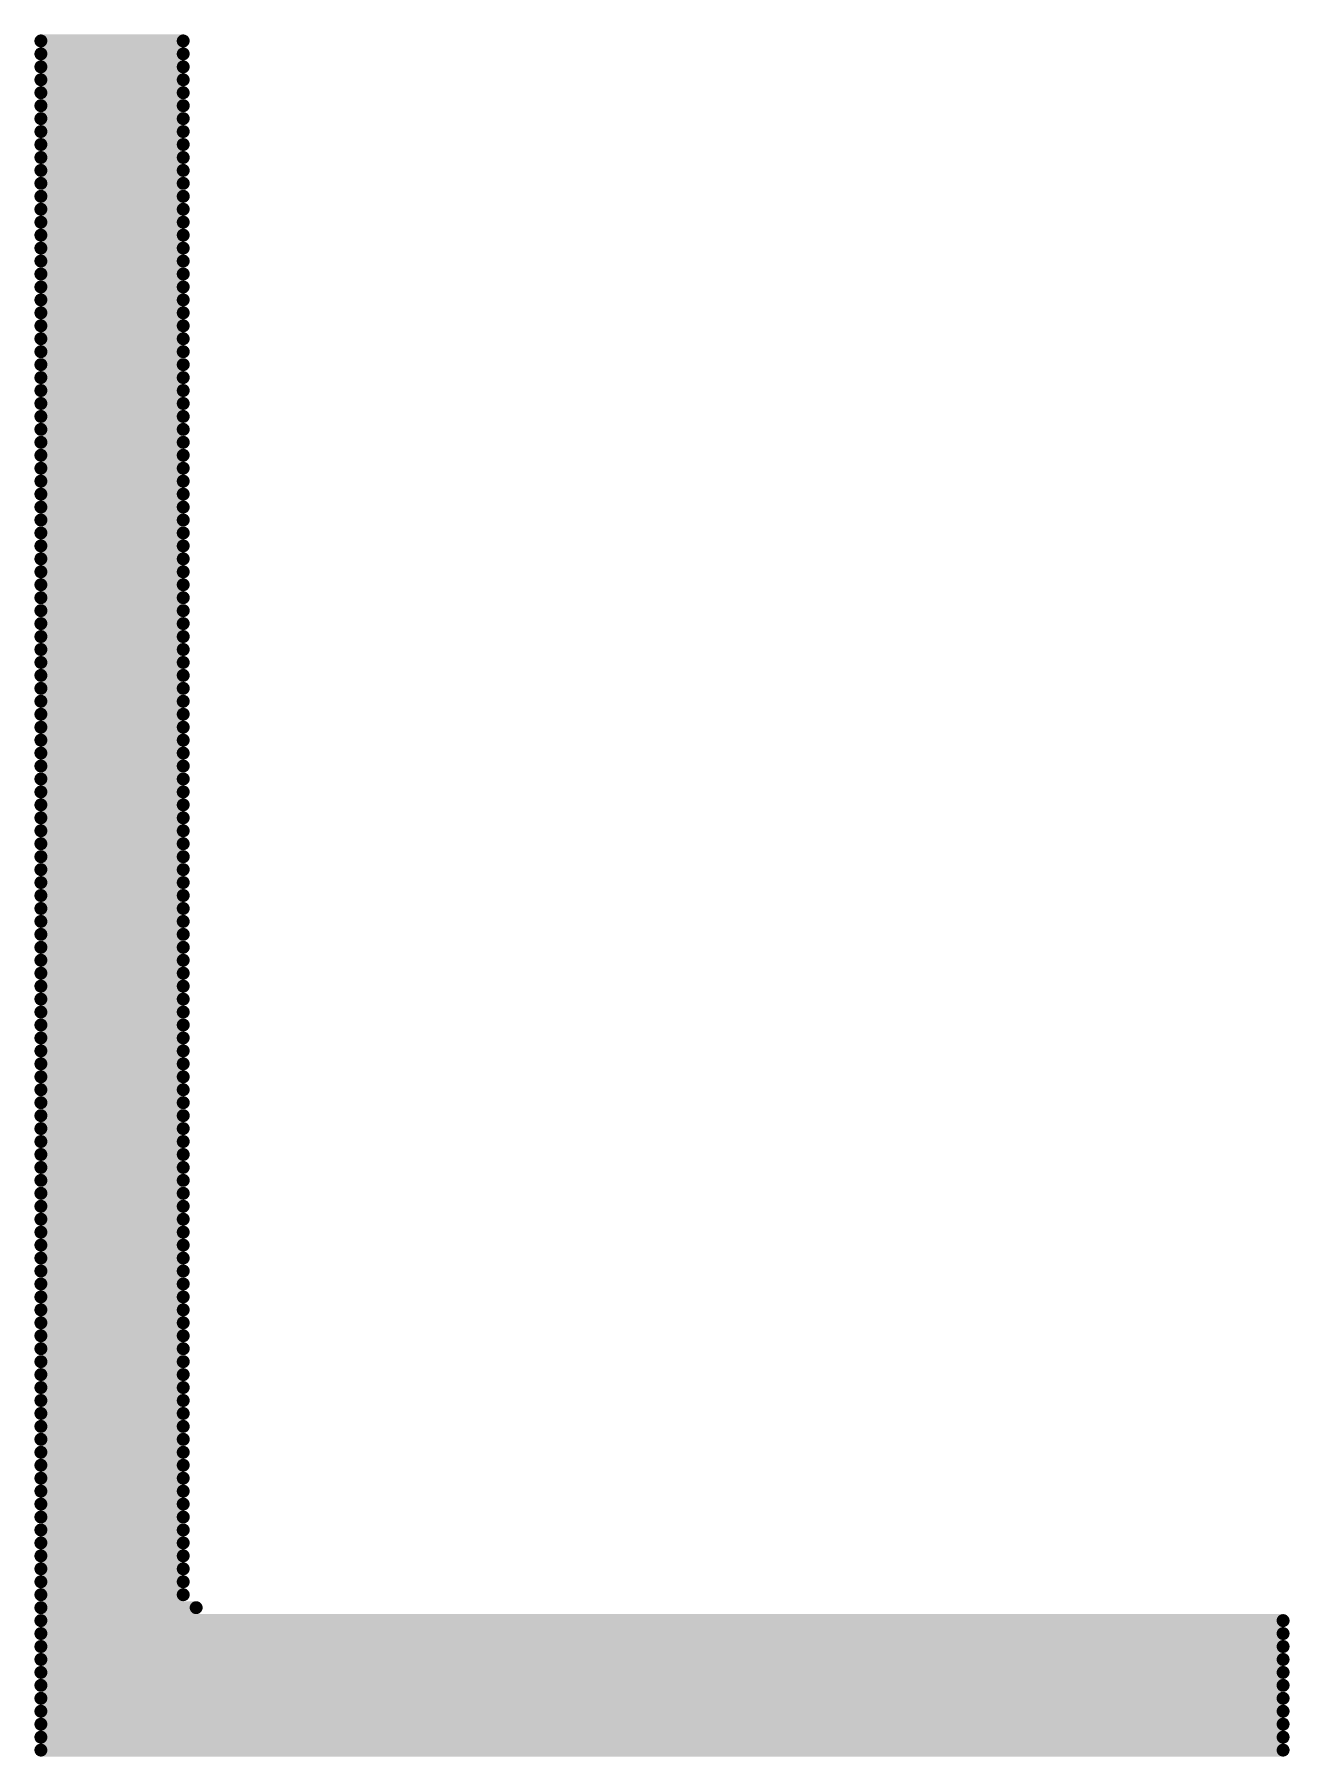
# Model space of a CAD drawing. Header units: millimetres. Extents: x 45 to 209, y 90 to 189.
# Drawn here: x 146.265 to 146.881, y 94.187 to 95.032 of the extents above; entities that cross this region are included whole.
import ezdxf

# ---------------------------------------------------------------- set-up
doc = ezdxf.new("R2010")
doc.units = ezdxf.units.MM
doc.layers.add('TopOverlay', color=2, linetype='Continuous')

# ---------------------------------------------------------------- blocks, each defined once
blk = doc.blocks.new('5394DE47_A0E8_4329_8464_7791B7C19310_63')
at = {"layer": 'TopOverlay', "const_width": 0.00635}
for points in [[(12.54915, 0.87335), (12.619, 0.87335)], [(12.54915, 0.867), (12.619, 0.867)], [(12.54915, 0.86065), (12.619, 0.86065)], [(12.54915, 0.8543), (12.619, 0.8543)], [(12.54915, 0.84795), (12.619, 0.84795)], [(12.54915, 0.8416), (12.619, 0.8416)], [(12.54915, 0.83525), (12.619, 0.83525)], [(12.54915, 0.8289), (12.619, 0.8289)], [(12.54915, 0.82255), (12.619, 0.82255)], [(12.54915, 0.8162), (12.619, 0.8162)], [(12.54915, 0.80985), (12.619, 0.80985)], [(12.54915, 0.8035), (12.619, 0.8035)], [(12.54915, 0.79715), (12.619, 0.79715)], [(12.54915, 0.7908), (12.619, 0.7908)], [(12.54915, 0.78445), (12.619, 0.78445)], [(12.54915, 0.7781), (12.619, 0.7781)], [(12.54915, 0.77175), (12.619, 0.77175)], [(12.54915, 0.7654), (12.619, 0.7654)], [(12.54915, 0.75905), (12.619, 0.75905)], [(12.54915, 0.7527), (12.619, 0.7527)], [(12.54915, 0.74635), (12.619, 0.74635)], [(12.54915, 0.74), (12.619, 0.74)], [(12.54915, 0.73365), (12.619, 0.73365)], [(12.54915, 0.7273), (12.619, 0.7273)], [(12.54915, 0.72095), (12.619, 0.72095)], [(12.54915, 0.7146), (12.619, 0.7146)], [(12.54915, 0.70825), (12.619, 0.70825)], [(12.54915, 0.7019), (12.619, 0.7019)], [(12.54915, 0.69555), (12.619, 0.69555)], [(12.54915, 0.6892), (12.619, 0.6892)], [(12.54915, 0.68285), (12.619, 0.68285)], [(12.54915, 0.6765), (12.619, 0.6765)], [(12.54915, 0.67015), (12.619, 0.67015)], [(12.54915, 0.6638), (12.619, 0.6638)], [(12.54915, 0.65745), (12.619, 0.65745)], [(12.54915, 0.6511), (12.619, 0.6511)], [(12.54915, 0.64475), (12.619, 0.64475)], [(12.54915, 0.6384), (12.619, 0.6384)], [(12.54915, 0.63205), (12.619, 0.63205)], [(12.54915, 0.6257), (12.619, 0.6257)], [(12.54915, 0.61935), (12.619, 0.61935)], [(12.54915, 0.613), (12.619, 0.613)], [(12.54915, 0.60665), (12.619, 0.60665)], [(12.54915, 0.6003), (12.619, 0.6003)], [(12.54915, 0.59395), (12.619, 0.59395)], [(12.54915, 0.5876), (12.619, 0.5876)], [(12.54915, 0.58125), (12.619, 0.58125)], [(12.54915, 0.5749), (12.619, 0.5749)], [(12.54915, 0.56855), (12.619, 0.56855)], [(12.54915, 0.5622), (12.619, 0.5622)], [(12.54915, 0.55585), (12.619, 0.55585)], [(12.54915, 0.5495), (12.619, 0.5495)], [(12.54915, 0.54315), (12.619, 0.54315)], [(12.54915, 0.5368), (12.619, 0.5368)], [(12.54915, 0.53045), (12.619, 0.53045)], [(12.54915, 0.5241), (12.619, 0.5241)], [(12.54915, 0.51775), (12.619, 0.51775)], [(12.54915, 0.5114), (12.619, 0.5114)], [(12.54915, 0.50505), (12.619, 0.50505)], [(12.54915, 0.4987), (12.619, 0.4987)], [(12.54915, 0.49235), (12.619, 0.49235)], [(12.54915, 0.486), (12.619, 0.486)], [(12.54915, 0.47965), (12.619, 0.47965)], [(12.54915, 0.4733), (12.619, 0.4733)], [(12.54915, 0.46695), (12.619, 0.46695)], [(12.54915, 0.4606), (12.619, 0.4606)], [(12.54915, 0.45425), (12.619, 0.45425)], [(12.54915, 0.4479), (12.619, 0.4479)], [(12.54915, 0.44155), (12.619, 0.44155)], [(12.54915, 0.4352), (12.619, 0.4352)], [(12.54915, 0.42885), (12.619, 0.42885)], [(12.54915, 0.4225), (12.619, 0.4225)], [(12.54915, 0.41615), (12.619, 0.41615)], [(12.54915, 0.4098), (12.619, 0.4098)], [(12.54915, 0.40345), (12.619, 0.40345)], [(12.54915, 0.3971), (12.619, 0.3971)], [(12.54915, 0.39075), (12.619, 0.39075)], [(12.54915, 0.3844), (12.619, 0.3844)], [(12.54915, 0.37805), (12.619, 0.37805)], [(12.54915, 0.3717), (12.619, 0.3717)], [(12.54915, 0.36535), (12.619, 0.36535)], [(12.54915, 0.359), (12.619, 0.359)], [(12.54915, 0.35265), (12.619, 0.35265)], [(12.54915, 0.3463), (12.619, 0.3463)], [(12.54915, 0.33995), (12.619, 0.33995)], [(12.54915, 0.3336), (12.619, 0.3336)], [(12.54915, 0.32725), (12.619, 0.32725)], [(12.54915, 0.3209), (12.619, 0.3209)], [(12.54915, 0.31455), (12.619, 0.31455)], [(12.54915, 0.3082), (12.619, 0.3082)], [(12.54915, 0.30185), (12.619, 0.30185)], [(12.54915, 0.2955), (12.619, 0.2955)], [(12.54915, 0.28915), (12.619, 0.28915)], [(12.54915, 0.2828), (12.619, 0.2828)], [(12.54915, 0.27645), (12.619, 0.27645)], [(12.54915, 0.2701), (12.619, 0.2701)], [(12.54915, 0.26375), (12.619, 0.26375)], [(12.54915, 0.2574), (12.619, 0.2574)], [(12.54915, 0.25105), (12.619, 0.25105)], [(12.54915, 0.2447), (12.619, 0.2447)], [(12.54915, 0.23835), (12.619, 0.23835)], [(12.54915, 0.232), (12.619, 0.232)], [(12.54915, 0.22565), (12.619, 0.22565)], [(12.54915, 0.2193), (12.619, 0.2193)], [(12.54915, 0.21295), (12.619, 0.21295)], [(12.54915, 0.2066), (12.619, 0.2066)], [(12.54915, 0.20025), (12.619, 0.20025)], [(12.54915, 0.1939), (12.619, 0.1939)], [(12.54915, 0.18755), (12.619, 0.18755)], [(12.54915, 0.1812), (12.619, 0.1812)], [(12.54915, 0.17485), (12.619, 0.17485)], [(12.54915, 0.1685), (12.619, 0.1685)], [(12.54915, 0.16215), (12.619, 0.16215)], [(12.54915, 0.1558), (12.619, 0.1558)], [(12.54915, 0.14945), (12.619, 0.14945)], [(12.54915, 0.1431), (12.619, 0.1431)], [(12.54915, 0.13675), (12.619, 0.13675)], [(12.54915, 0.1304), (12.619, 0.1304)], [(12.54915, 0.12405), (12.619, 0.12405)], [(12.54915, 0.1177), (12.619, 0.1177)], [(12.54915, 0.11135), (12.619, 0.11135)], [(12.54915, 0.105), (12.62535, 0.105)], [(12.54915, 0.09865), (13.15875, 0.09865)], [(12.54915, 0.0923), (13.15875, 0.0923)], [(12.54915, 0.08595), (13.15875, 0.08595)], [(12.54915, 0.0796), (13.15875, 0.0796)], [(12.54915, 0.07325), (13.15875, 0.07325)], [(12.54915, 0.0669), (13.15875, 0.0669)], [(12.54915, 0.06055), (13.15875, 0.06055)], [(12.54915, 0.0542), (13.15875, 0.0542)], [(12.54915, 0.04785), (13.15875, 0.04785)], [(12.54915, 0.0415), (13.15875, 0.0415)], [(12.54915, 0.03515), (13.15875, 0.03515)]]:
    blk.add_lwpolyline(points, dxfattribs=at)
at = {"layer": 'TopOverlay', "const_width": 0.00317}
for points in [[(12.54756, 0.87335, 1), (12.55074, 0.87335, 1)], [(12.54756, 0.867, 1), (12.55074, 0.867, 1)], [(12.61741, 0.87335, 1), (12.62059, 0.87335, 1)], [(12.61741, 0.867, 1), (12.62059, 0.867, 1)], [(12.54756, 0.86065, 1), (12.55074, 0.86065, 1)], [(12.61741, 0.86065, 1), (12.62059, 0.86065, 1)], [(12.54756, 0.8543, 1), (12.55074, 0.8543, 1)], [(12.61741, 0.8543, 1), (12.62059, 0.8543, 1)], [(12.54756, 0.84795, 1), (12.55074, 0.84795, 1)], [(12.54756, 0.8416, 1), (12.55074, 0.8416, 1)], [(12.61741, 0.84795, 1), (12.62059, 0.84795, 1)], [(12.61741, 0.8416, 1), (12.62059, 0.8416, 1)], [(12.54756, 0.83525, 1), (12.55074, 0.83525, 1)], [(12.61741, 0.83525, 1), (12.62059, 0.83525, 1)], [(12.54756, 0.8289, 1), (12.55074, 0.8289, 1)], [(12.61741, 0.8289, 1), (12.62059, 0.8289, 1)], [(12.54756, 0.82255, 1), (12.55074, 0.82255, 1)], [(12.54756, 0.8162, 1), (12.55074, 0.8162, 1)], [(12.61741, 0.82255, 1), (12.62059, 0.82255, 1)], [(12.61741, 0.8162, 1), (12.62059, 0.8162, 1)], [(12.54756, 0.80985, 1), (12.55074, 0.80985, 1)], [(12.61741, 0.80985, 1), (12.62059, 0.80985, 1)], [(12.54756, 0.8035, 1), (12.55074, 0.8035, 1)], [(12.61741, 0.8035, 1), (12.62059, 0.8035, 1)], [(12.54756, 0.79715, 1), (12.55074, 0.79715, 1)], [(12.54756, 0.7908, 1), (12.55074, 0.7908, 1)], [(12.61741, 0.79715, 1), (12.62059, 0.79715, 1)], [(12.61741, 0.7908, 1), (12.62059, 0.7908, 1)], [(12.54756, 0.78445, 1), (12.55074, 0.78445, 1)], [(12.61741, 0.78445, 1), (12.62059, 0.78445, 1)], [(12.54756, 0.7781, 1), (12.55074, 0.7781, 1)], [(12.61741, 0.7781, 1), (12.62059, 0.7781, 1)], [(12.54756, 0.77175, 1), (12.55074, 0.77175, 1)], [(12.54756, 0.7654, 1), (12.55074, 0.7654, 1)], [(12.61741, 0.77175, 1), (12.62059, 0.77175, 1)], [(12.61741, 0.7654, 1), (12.62059, 0.7654, 1)], [(12.54756, 0.75905, 1), (12.55074, 0.75905, 1)], [(12.61741, 0.75905, 1), (12.62059, 0.75905, 1)], [(12.54756, 0.7527, 1), (12.55074, 0.7527, 1)], [(12.61741, 0.7527, 1), (12.62059, 0.7527, 1)], [(12.54756, 0.74635, 1), (12.55074, 0.74635, 1)], [(12.61741, 0.74635, 1), (12.62059, 0.74635, 1)], [(12.54756, 0.74, 1), (12.55074, 0.74, 1)], [(12.54756, 0.73365, 1), (12.55074, 0.73365, 1)], [(12.61741, 0.74, 1), (12.62059, 0.74, 1)], [(12.61741, 0.73365, 1), (12.62059, 0.73365, 1)], [(12.54756, 0.7273, 1), (12.55074, 0.7273, 1)], [(12.61741, 0.7273, 1), (12.62059, 0.7273, 1)], [(12.54756, 0.72095, 1), (12.55074, 0.72095, 1)], [(12.61741, 0.72095, 1), (12.62059, 0.72095, 1)], [(12.54756, 0.7146, 1), (12.55074, 0.7146, 1)], [(12.54756, 0.70825, 1), (12.55074, 0.70825, 1)], [(12.61741, 0.7146, 1), (12.62059, 0.7146, 1)], [(12.61741, 0.70825, 1), (12.62059, 0.70825, 1)], [(12.54756, 0.7019, 1), (12.55074, 0.7019, 1)], [(12.61741, 0.7019, 1), (12.62059, 0.7019, 1)], [(12.54756, 0.69555, 1), (12.55074, 0.69555, 1)], [(12.61741, 0.69555, 1), (12.62059, 0.69555, 1)], [(12.54756, 0.6892, 1), (12.55074, 0.6892, 1)], [(12.54756, 0.68285, 1), (12.55074, 0.68285, 1)], [(12.61741, 0.6892, 1), (12.62059, 0.6892, 1)], [(12.61741, 0.68285, 1), (12.62059, 0.68285, 1)], [(12.54756, 0.6765, 1), (12.55074, 0.6765, 1)], [(12.61741, 0.6765, 1), (12.62059, 0.6765, 1)], [(12.54756, 0.67015, 1), (12.55074, 0.67015, 1)], [(12.61741, 0.67015, 1), (12.62059, 0.67015, 1)], [(12.54756, 0.6638, 1), (12.55074, 0.6638, 1)], [(12.54756, 0.65745, 1), (12.55074, 0.65745, 1)], [(12.61741, 0.6638, 1), (12.62059, 0.6638, 1)], [(12.61741, 0.65745, 1), (12.62059, 0.65745, 1)], [(12.54756, 0.6511, 1), (12.55074, 0.6511, 1)], [(12.61741, 0.6511, 1), (12.62059, 0.6511, 1)], [(12.54756, 0.64475, 1), (12.55074, 0.64475, 1)], [(12.61741, 0.64475, 1), (12.62059, 0.64475, 1)], [(12.54756, 0.6384, 1), (12.55074, 0.6384, 1)], [(12.54756, 0.63205, 1), (12.55074, 0.63205, 1)], [(12.61741, 0.6384, 1), (12.62059, 0.6384, 1)], [(12.61741, 0.63205, 1), (12.62059, 0.63205, 1)], [(12.54756, 0.6257, 1), (12.55074, 0.6257, 1)], [(12.61741, 0.6257, 1), (12.62059, 0.6257, 1)], [(12.54756, 0.61935, 1), (12.55074, 0.61935, 1)], [(12.61741, 0.61935, 1), (12.62059, 0.61935, 1)], [(12.54756, 0.613, 1), (12.55074, 0.613, 1)], [(12.54756, 0.60665, 1), (12.55074, 0.60665, 1)], [(12.61741, 0.613, 1), (12.62059, 0.613, 1)], [(12.61741, 0.60665, 1), (12.62059, 0.60665, 1)], [(12.54756, 0.6003, 1), (12.55074, 0.6003, 1)], [(12.61741, 0.6003, 1), (12.62059, 0.6003, 1)], [(12.54756, 0.59395, 1), (12.55074, 0.59395, 1)], [(12.61741, 0.59395, 1), (12.62059, 0.59395, 1)], [(12.54756, 0.5876, 1), (12.55074, 0.5876, 1)], [(12.54756, 0.58125, 1), (12.55074, 0.58125, 1)], [(12.61741, 0.5876, 1), (12.62059, 0.5876, 1)], [(12.61741, 0.58125, 1), (12.62059, 0.58125, 1)], [(12.54756, 0.5749, 1), (12.55074, 0.5749, 1)], [(12.61741, 0.5749, 1), (12.62059, 0.5749, 1)], [(12.54756, 0.56855, 1), (12.55074, 0.56855, 1)], [(12.61741, 0.56855, 1), (12.62059, 0.56855, 1)], [(12.54756, 0.5622, 1), (12.55074, 0.5622, 1)], [(12.54756, 0.55585, 1), (12.55074, 0.55585, 1)], [(12.61741, 0.5622, 1), (12.62059, 0.5622, 1)], [(12.61741, 0.55585, 1), (12.62059, 0.55585, 1)], [(12.54756, 0.5495, 1), (12.55074, 0.5495, 1)], [(12.61741, 0.5495, 1), (12.62059, 0.5495, 1)], [(12.54756, 0.54315, 1), (12.55074, 0.54315, 1)], [(12.61741, 0.54315, 1), (12.62059, 0.54315, 1)], [(12.54756, 0.5368, 1), (12.55074, 0.5368, 1)], [(12.54756, 0.53045, 1), (12.55074, 0.53045, 1)], [(12.61741, 0.5368, 1), (12.62059, 0.5368, 1)], [(12.61741, 0.53045, 1), (12.62059, 0.53045, 1)], [(12.54756, 0.5241, 1), (12.55074, 0.5241, 1)], [(12.61741, 0.5241, 1), (12.62059, 0.5241, 1)], [(12.54756, 0.51775, 1), (12.55074, 0.51775, 1)], [(12.61741, 0.51775, 1), (12.62059, 0.51775, 1)], [(12.54756, 0.5114, 1), (12.55074, 0.5114, 1)], [(12.54756, 0.50505, 1), (12.55074, 0.50505, 1)], [(12.61741, 0.5114, 1), (12.62059, 0.5114, 1)], [(12.61741, 0.50505, 1), (12.62059, 0.50505, 1)], [(12.54756, 0.4987, 1), (12.55074, 0.4987, 1)], [(12.61741, 0.4987, 1), (12.62059, 0.4987, 1)], [(12.54756, 0.49235, 1), (12.55074, 0.49235, 1)], [(12.61741, 0.49235, 1), (12.62059, 0.49235, 1)], [(12.54756, 0.486, 1), (12.55074, 0.486, 1)], [(12.54756, 0.47965, 1), (12.55074, 0.47965, 1)], [(12.61741, 0.486, 1), (12.62059, 0.486, 1)], [(12.61741, 0.47965, 1), (12.62059, 0.47965, 1)], [(12.54756, 0.4733, 1), (12.55074, 0.4733, 1)], [(12.61741, 0.4733, 1), (12.62059, 0.4733, 1)], [(12.54756, 0.46695, 1), (12.55074, 0.46695, 1)], [(12.61741, 0.46695, 1), (12.62059, 0.46695, 1)], [(12.54756, 0.4606, 1), (12.55074, 0.4606, 1)], [(12.54756, 0.45425, 1), (12.55074, 0.45425, 1)], [(12.61741, 0.4606, 1), (12.62059, 0.4606, 1)], [(12.61741, 0.45425, 1), (12.62059, 0.45425, 1)], [(12.54756, 0.4479, 1), (12.55074, 0.4479, 1)], [(12.61741, 0.4479, 1), (12.62059, 0.4479, 1)], [(12.54756, 0.44155, 1), (12.55074, 0.44155, 1)], [(12.61741, 0.44155, 1), (12.62059, 0.44155, 1)], [(12.54756, 0.4352, 1), (12.55074, 0.4352, 1)], [(12.54756, 0.42885, 1), (12.55074, 0.42885, 1)], [(12.61741, 0.4352, 1), (12.62059, 0.4352, 1)], [(12.61741, 0.42885, 1), (12.62059, 0.42885, 1)], [(12.54756, 0.4225, 1), (12.55074, 0.4225, 1)], [(12.61741, 0.4225, 1), (12.62059, 0.4225, 1)], [(12.54756, 0.41615, 1), (12.55074, 0.41615, 1)], [(12.61741, 0.41615, 1), (12.62059, 0.41615, 1)], [(12.54756, 0.4098, 1), (12.55074, 0.4098, 1)], [(12.54756, 0.40345, 1), (12.55074, 0.40345, 1)], [(12.61741, 0.4098, 1), (12.62059, 0.4098, 1)], [(12.61741, 0.40345, 1), (12.62059, 0.40345, 1)], [(12.54756, 0.3971, 1), (12.55074, 0.3971, 1)], [(12.61741, 0.3971, 1), (12.62059, 0.3971, 1)], [(12.54756, 0.39075, 1), (12.55074, 0.39075, 1)], [(12.61741, 0.39075, 1), (12.62059, 0.39075, 1)], [(12.54756, 0.3844, 1), (12.55074, 0.3844, 1)], [(12.54756, 0.37805, 1), (12.55074, 0.37805, 1)], [(12.61741, 0.3844, 1), (12.62059, 0.3844, 1)], [(12.61741, 0.37805, 1), (12.62059, 0.37805, 1)], [(12.54756, 0.3717, 1), (12.55074, 0.3717, 1)], [(12.61741, 0.3717, 1), (12.62059, 0.3717, 1)], [(12.54756, 0.36535, 1), (12.55074, 0.36535, 1)], [(12.61741, 0.36535, 1), (12.62059, 0.36535, 1)], [(12.54756, 0.359, 1), (12.55074, 0.359, 1)], [(12.54756, 0.35265, 1), (12.55074, 0.35265, 1)], [(12.61741, 0.359, 1), (12.62059, 0.359, 1)], [(12.61741, 0.35265, 1), (12.62059, 0.35265, 1)], [(12.54756, 0.3463, 1), (12.55074, 0.3463, 1)], [(12.61741, 0.3463, 1), (12.62059, 0.3463, 1)], [(12.54756, 0.33995, 1), (12.55074, 0.33995, 1)], [(12.61741, 0.33995, 1), (12.62059, 0.33995, 1)], [(12.54756, 0.3336, 1), (12.55074, 0.3336, 1)], [(12.54756, 0.32725, 1), (12.55074, 0.32725, 1)], [(12.61741, 0.3336, 1), (12.62059, 0.3336, 1)], [(12.61741, 0.32725, 1), (12.62059, 0.32725, 1)], [(12.54756, 0.3209, 1), (12.55074, 0.3209, 1)], [(12.61741, 0.3209, 1), (12.62059, 0.3209, 1)], [(12.54756, 0.31455, 1), (12.55074, 0.31455, 1)], [(12.61741, 0.31455, 1), (12.62059, 0.31455, 1)], [(12.54756, 0.3082, 1), (12.55074, 0.3082, 1)], [(12.54756, 0.30185, 1), (12.55074, 0.30185, 1)], [(12.61741, 0.3082, 1), (12.62059, 0.3082, 1)], [(12.61741, 0.30185, 1), (12.62059, 0.30185, 1)], [(12.54756, 0.2955, 1), (12.55074, 0.2955, 1)], [(12.61741, 0.2955, 1), (12.62059, 0.2955, 1)], [(12.54756, 0.28915, 1), (12.55074, 0.28915, 1)], [(12.61741, 0.28915, 1), (12.62059, 0.28915, 1)], [(12.54756, 0.2828, 1), (12.55074, 0.2828, 1)], [(12.54756, 0.27645, 1), (12.55074, 0.27645, 1)], [(12.61741, 0.2828, 1), (12.62059, 0.2828, 1)], [(12.61741, 0.27645, 1), (12.62059, 0.27645, 1)], [(12.54756, 0.2701, 1), (12.55074, 0.2701, 1)], [(12.61741, 0.2701, 1), (12.62059, 0.2701, 1)], [(12.54756, 0.26375, 1), (12.55074, 0.26375, 1)], [(12.61741, 0.26375, 1), (12.62059, 0.26375, 1)], [(12.54756, 0.2574, 1), (12.55074, 0.2574, 1)], [(12.54756, 0.25105, 1), (12.55074, 0.25105, 1)], [(12.61741, 0.2574, 1), (12.62059, 0.2574, 1)], [(12.61741, 0.25105, 1), (12.62059, 0.25105, 1)], [(12.54756, 0.2447, 1), (12.55074, 0.2447, 1)], [(12.61741, 0.2447, 1), (12.62059, 0.2447, 1)], [(12.54756, 0.23835, 1), (12.55074, 0.23835, 1)], [(12.61741, 0.23835, 1), (12.62059, 0.23835, 1)], [(12.54756, 0.232, 1), (12.55074, 0.232, 1)], [(12.54756, 0.22565, 1), (12.55074, 0.22565, 1)], [(12.61741, 0.232, 1), (12.62059, 0.232, 1)], [(12.61741, 0.22565, 1), (12.62059, 0.22565, 1)], [(12.54756, 0.2193, 1), (12.55074, 0.2193, 1)], [(12.61741, 0.2193, 1), (12.62059, 0.2193, 1)], [(12.54756, 0.21295, 1), (12.55074, 0.21295, 1)], [(12.61741, 0.21295, 1), (12.62059, 0.21295, 1)], [(12.54756, 0.2066, 1), (12.55074, 0.2066, 1)], [(12.54756, 0.20025, 1), (12.55074, 0.20025, 1)], [(12.61741, 0.2066, 1), (12.62059, 0.2066, 1)], [(12.61741, 0.20025, 1), (12.62059, 0.20025, 1)], [(12.54756, 0.1939, 1), (12.55074, 0.1939, 1)], [(12.61741, 0.1939, 1), (12.62059, 0.1939, 1)], [(12.54756, 0.18755, 1), (12.55074, 0.18755, 1)], [(12.61741, 0.18755, 1), (12.62059, 0.18755, 1)], [(12.54756, 0.1812, 1), (12.55074, 0.1812, 1)], [(12.54756, 0.17485, 1), (12.55074, 0.17485, 1)], [(12.61741, 0.1812, 1), (12.62059, 0.1812, 1)], [(12.61741, 0.17485, 1), (12.62059, 0.17485, 1)], [(12.54756, 0.1685, 1), (12.55074, 0.1685, 1)], [(12.61741, 0.1685, 1), (12.62059, 0.1685, 1)], [(12.54756, 0.16215, 1), (12.55074, 0.16215, 1)], [(12.61741, 0.16215, 1), (12.62059, 0.16215, 1)], [(12.54756, 0.1558, 1), (12.55074, 0.1558, 1)], [(12.54756, 0.14945, 1), (12.55074, 0.14945, 1)], [(12.61741, 0.1558, 1), (12.62059, 0.1558, 1)], [(12.61741, 0.14945, 1), (12.62059, 0.14945, 1)], [(12.54756, 0.1431, 1), (12.55074, 0.1431, 1)], [(12.61741, 0.1431, 1), (12.62059, 0.1431, 1)], [(12.54756, 0.13675, 1), (12.55074, 0.13675, 1)], [(12.61741, 0.13675, 1), (12.62059, 0.13675, 1)], [(12.54756, 0.1304, 1), (12.55074, 0.1304, 1)], [(12.54756, 0.12405, 1), (12.55074, 0.12405, 1)], [(12.61741, 0.1304, 1), (12.62059, 0.1304, 1)], [(12.61741, 0.12405, 1), (12.62059, 0.12405, 1)], [(12.54756, 0.1177, 1), (12.55074, 0.1177, 1)], [(12.61741, 0.1177, 1), (12.62059, 0.1177, 1)], [(12.54756, 0.11135, 1), (12.55074, 0.11135, 1)], [(12.61741, 0.11135, 1), (12.62059, 0.11135, 1)], [(12.54756, 0.105, 1), (12.55074, 0.105, 1)], [(12.54756, 0.09865, 1), (12.55074, 0.09865, 1)], [(12.62376, 0.105, 1), (12.62694, 0.105, 1)], [(13.15716, 0.09865, 1), (13.16034, 0.09865, 1)], [(12.54756, 0.0923, 1), (12.55074, 0.0923, 1)], [(13.15716, 0.0923, 1), (13.16034, 0.0923, 1)], [(12.54756, 0.08595, 1), (12.55074, 0.08595, 1)], [(13.15716, 0.08595, 1), (13.16034, 0.08595, 1)], [(12.54756, 0.0796, 1), (12.55074, 0.0796, 1)], [(12.54756, 0.07325, 1), (12.55074, 0.07325, 1)], [(13.15716, 0.0796, 1), (13.16034, 0.0796, 1)], [(13.15716, 0.07325, 1), (13.16034, 0.07325, 1)], [(12.54756, 0.0669, 1), (12.55074, 0.0669, 1)], [(13.15716, 0.0669, 1), (13.16034, 0.0669, 1)], [(12.54756, 0.06055, 1), (12.55074, 0.06055, 1)], [(13.15716, 0.06055, 1), (13.16034, 0.06055, 1)], [(12.54756, 0.0542, 1), (12.55074, 0.0542, 1)], [(12.54756, 0.04785, 1), (12.55074, 0.04785, 1)], [(13.15716, 0.0542, 1), (13.16034, 0.0542, 1)], [(13.15716, 0.04785, 1), (13.16034, 0.04785, 1)], [(12.54756, 0.0415, 1), (12.55074, 0.0415, 1)], [(13.15716, 0.0415, 1), (13.16034, 0.0415, 1)], [(12.54756, 0.03515, 1), (12.55074, 0.03515, 1)], [(13.15716, 0.03515, 1), (13.16034, 0.03515, 1)]]:
    blk.add_lwpolyline(points, format="xyb", close=True, dxfattribs=at)

msp = doc.modelspace()

# ---------------------------------------------------------------- block references
at = {"rotation": 360}
msp.add_blockref('5394DE47_A0E8_4329_8464_7791B7C19310_63', (133.71941, 94.15522), dxfattribs=at)

doc.saveas('drawing.dxf')
